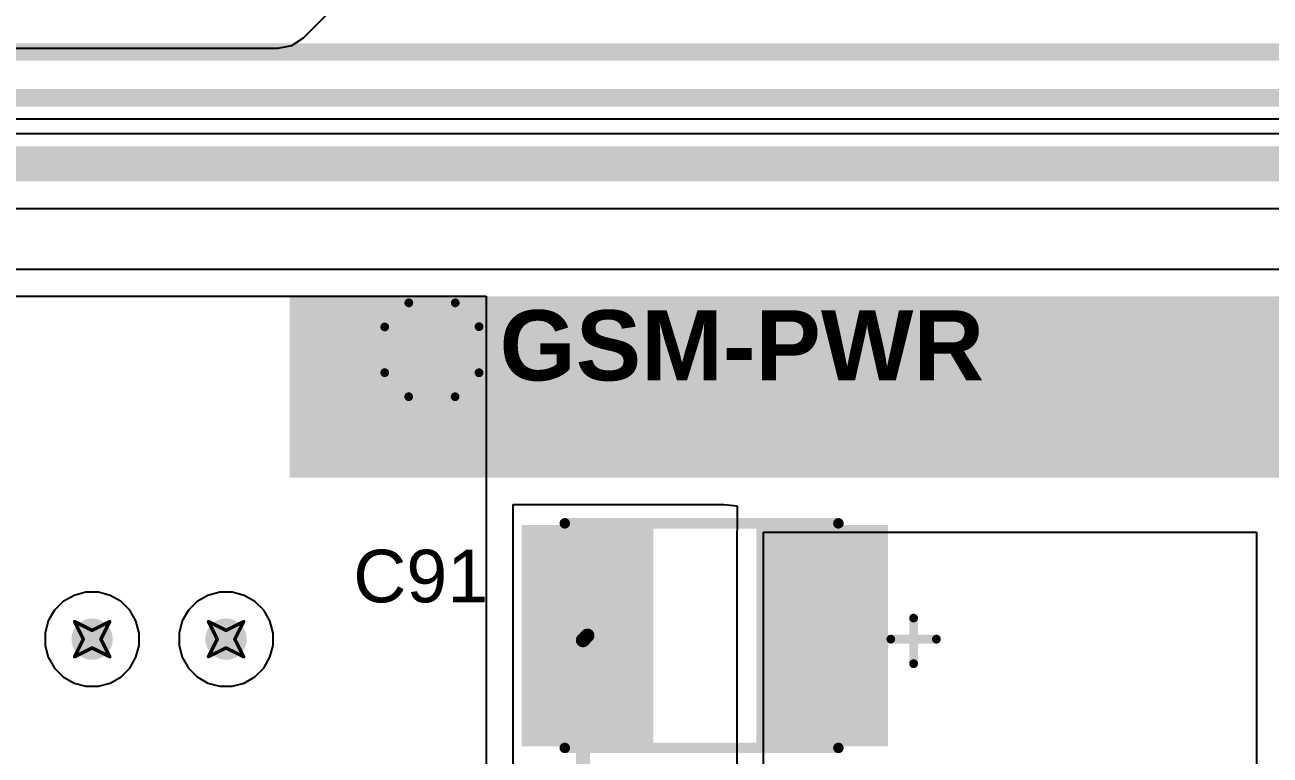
# Model space of a CAD drawing. Header units: inches. Extents: x -36 to 349, y -11 to 240.
# Drawn here: x 68.77 to 86.8, y 36.47 to 47.05 of the extents above; entities that cross this region are included whole.
import ezdxf

# ---------------------------------------------------------------- set-up
doc = ezdxf.new("R2010")
doc.units = ezdxf.units.IN
for name, color, linetype in [('Bottom Layer', 5, 'Continuous'), ('Drill Drawing', 1, 'Continuous'), ('Layer 1', 16, 'Continuous'), ('Layer 2', 76, 'Continuous'), ('Top Layer', 1, 'Continuous'), ('Top Overlay', 2, 'Continuous'), ('Top Paste', 8, 'Continuous'), ('Top Solder', 216, 'Continuous'), ('Via Holes', 16, 'Continuous')]:
    doc.layers.add(name, color=color, linetype=linetype)
doc.styles.add('Arial', font='', dxfattribs={"height": 0.2})
doc.styles.add('Arial_Bold', font='', dxfattribs={"height": 0.2})
doc.styles.get('Arial').set_extended_font_data('Arial')
doc.styles.get('Arial_Bold').set_extended_font_data('Arial', bold=True)

# ---------------------------------------------------------------- blocks, each defined once
blk = doc.blocks.new('T____________0_5___313')
at = {"layer": 'Top Layer'}
blk.add_hatch(color=1, dxfattribs=at).paths.add_polyline_path([(0.25, 0.5), (-0.25, 0.5), (-0.5, 0.25), (-0.5, -0.25), (-0.25, -0.5), (0.25, -0.5), (0.5, -0.25), (0.5, 0.25)])
at = {"layer": 'Top Paste'}
blk.add_hatch(color=8, dxfattribs=at).paths.add_polyline_path([(0.25, 0.5), (-0.25, 0.5), (-0.5, 0.25), (-0.5, -0.25), (-0.25, -0.5), (0.25, -0.5), (0.5, -0.25), (0.5, 0.25)])
at = {"layer": 'Top Solder'}
blk.add_hatch(color=216, dxfattribs=at).paths.add_polyline_path([(0.301, 0.602), (-0.301, 0.602), (-0.602, 0.301), (-0.602, -0.301), (-0.301, -0.602), (0.301, -0.602), (0.602, -0.301), (0.602, 0.301)])
at = {"layer": 'Top Overlay'}
for points in [[(-0.336, 0.68, 0.127, 0.127, 0), (-0.682, 0.333, 0.127, 0.127, 0)], [(0.336, 0.68, 0.127, 0.127, 0), (-0.336, 0.68, 0.127, 0.127, 0)], [(0.684, 0.332, 0.127, 0.127, 0), (0.336, 0.68, 0.127, 0.127, 0)], [(-0.682, 0.333, 0.127, 0.127, 0), (-0.682, -0.334, 0.127, 0.127, 0)], [(0.684, 0.332, 0.127, 0.127, 0), (0.684, -0.33, 0.127, 0.127, 0)], [(-0.337, -0.679, 0.127, 0.127, 0), (-0.682, -0.334, 0.127, 0.127, 0)], [(0.684, -0.33, 0.127, 0.127, 0), (0.335, -0.679, 0.127, 0.127, 0)], [(0.335, -0.679, 0.127, 0.127, 0), (-0.337, -0.679, 0.127, 0.127, 0)]]:
    blk.add_lwpolyline(points, format="xyseb", dxfattribs=at)
for points in [[(-0.367, 0.68, 0.0635, 0.0635, 1), (-0.304, 0.68, 0.0635, 0.0635, 1)], [(-0.367, 0.68, 0.0635, 0.0635, 1), (-0.304, 0.68, 0.0635, 0.0635, 1)], [(0.305, 0.68, 0.0635, 0.0635, 1), (0.368, 0.68, 0.0635, 0.0635, 1)], [(0.305, 0.68, 0.0635, 0.0635, 1), (0.368, 0.68, 0.0635, 0.0635, 1)], [(-0.714, 0.333, 0.0635, 0.0635, 1), (-0.65, 0.333, 0.0635, 0.0635, 1)], [(-0.714, 0.333, 0.0635, 0.0635, 1), (-0.65, 0.333, 0.0635, 0.0635, 1)], [(0.652, 0.332, 0.0635, 0.0635, 1), (0.715, 0.332, 0.0635, 0.0635, 1)], [(0.652, 0.332, 0.0635, 0.0635, 1), (0.715, 0.332, 0.0635, 0.0635, 1)], [(-0.714, -0.334, 0.0635, 0.0635, 1), (-0.65, -0.334, 0.0635, 0.0635, 1)], [(-0.714, -0.334, 0.0635, 0.0635, 1), (-0.65, -0.334, 0.0635, 0.0635, 1)], [(0.652, -0.33, 0.0635, 0.0635, 1), (0.715, -0.33, 0.0635, 0.0635, 1)], [(0.652, -0.33, 0.0635, 0.0635, 1), (0.715, -0.33, 0.0635, 0.0635, 1)], [(-0.369, -0.679, 0.0635, 0.0635, 1), (-0.306, -0.679, 0.0635, 0.0635, 1)], [(-0.369, -0.679, 0.0635, 0.0635, 1), (-0.306, -0.679, 0.0635, 0.0635, 1)], [(0.303, -0.679, 0.0635, 0.0635, 1), (0.367, -0.679, 0.0635, 0.0635, 1)], [(0.303, -0.679, 0.0635, 0.0635, 1), (0.367, -0.679, 0.0635, 0.0635, 1)]]:
    blk.add_lwpolyline(points, format="xyseb", close=True, dxfattribs=at)
blk = doc.blocks.new('C____B_435')
at = {"layer": 'Top Layer'}
for points in [[(-2.55, -1.5), (-2.55, 1.5), (-0.85, 1.5), (-0.85, -1.5)], [(0.85, -1.5), (0.85, 1.5), (2.55, 1.5), (2.55, -1.5)]]:
    blk.add_hatch(color=1, dxfattribs=at).paths.add_polyline_path(points)
at = {"layer": 'Top Paste'}
for points in [[(-2.55, -1.5), (-2.55, 1.5), (-0.85, 1.5), (-0.85, -1.5)], [(0.85, -1.5), (0.85, 1.5), (2.55, 1.5), (2.55, -1.5)]]:
    blk.add_hatch(color=8, dxfattribs=at).paths.add_polyline_path(points)
at = {"layer": 'Top Solder'}
for points in [[(-2.652, -1.602), (-2.652, 1.602), (-0.748, 1.602), (-0.748, -1.602)], [(0.748, -1.602), (0.748, 1.602), (2.652, 1.602), (2.652, -1.602)]]:
    blk.add_hatch(color=216, dxfattribs=at).paths.add_polyline_path(points)
at = {"layer": 'Top Overlay'}
for points in [[(2.028, 1.626, 0.152, 0.152, 0), (-1.934, 1.626, 0.152, 0.152, 0)], [(-3.023, 0.406, 0.127, 0.127, 0), (-3.023, -0.254, 0.127, 0.127, 0)], [(-2.692, 0.051, 0.127, 0.127, 0), (-3.353, 0.051, 0.127, 0.127, 0)], [(2.028, -1.626, 0.152, 0.152, 0), (-1.934, -1.626, 0.152, 0.152, 0)]]:
    blk.add_lwpolyline(points, format="xyseb", dxfattribs=at)
for points in [[(-1.972, 1.626, 0.0762, 0.0762, 1), (-1.896, 1.626, 0.0762, 0.0762, 1)], [(1.99, 1.626, 0.0762, 0.0762, 1), (2.066, 1.626, 0.0762, 0.0762, 1)], [(-3.054, 0.406, 0.0635, 0.0635, 1), (-2.991, 0.406, 0.0635, 0.0635, 1)], [(-3.385, 0.051, 0.0635, 0.0635, 1), (-3.321, 0.051, 0.0635, 0.0635, 1)], [(-2.724, 0.051, 0.0635, 0.0635, 1), (-2.661, 0.051, 0.0635, 0.0635, 1)], [(-3.054, -0.254, 0.0635, 0.0635, 1), (-2.991, -0.254, 0.0635, 0.0635, 1)], [(-1.972, -1.626, 0.0762, 0.0762, 1), (-1.896, -1.626, 0.0762, 0.0762, 1)], [(1.99, -1.626, 0.0762, 0.0762, 1), (2.066, -1.626, 0.0762, 0.0762, 1)]]:
    blk.add_lwpolyline(points, format="xyseb", close=True, dxfattribs=at)

msp = doc.modelspace()

# ---------------------------------------------------------------- hatches: boundary and pattern name
at = {"layer": 'Bottom Layer'}
h = msp.add_hatch(color=5, dxfattribs=at)
edge = h.paths.add_edge_path()
edge.add_arc((69.74, 38.151), 0.3, 0, 360)
h = msp.add_hatch(color=5, dxfattribs=at)
edge = h.paths.add_edge_path()
edge.add_arc((71.679, 38.151), 0.3, 0, 360)
at = {"layer": 'Layer 1'}
h = msp.add_hatch(color=16, dxfattribs=at)
edge = h.paths.add_edge_path()
edge.add_arc((69.74, 38.151), 0.3, 0, 360)
h = msp.add_hatch(color=16, dxfattribs=at)
edge = h.paths.add_edge_path()
edge.add_arc((71.679, 38.151), 0.3, 0, 360)
at = {"layer": 'Layer 2'}
h = msp.add_hatch(color=76, dxfattribs=at)
edge = h.paths.add_edge_path()
edge.add_arc((69.74, 38.151), 0.3, 0, 360)
h = msp.add_hatch(color=76, dxfattribs=at)
edge = h.paths.add_edge_path()
edge.add_arc((71.679, 38.151), 0.3, 0, 360)
at = {"layer": 'Top Layer'}
msp.add_hatch(color=1, dxfattribs=at).paths.add_polyline_path([(72.602, 40.488), (91.481, 40.488), (91.481, 43.116), (72.602, 43.116)])
h = msp.add_hatch(color=1, dxfattribs=at)
edge = h.paths.add_edge_path()
edge.add_arc((69.74, 38.151), 0.3, 0, 360)
h = msp.add_hatch(color=1, dxfattribs=at)
edge = h.paths.add_edge_path()
edge.add_arc((71.679, 38.151), 0.3, 0, 360)
at = {"layer": 'Via Holes'}
h = msp.add_hatch(color=7, dxfattribs=at)
edge = h.paths.add_edge_path()
edge.add_arc((69.74, 38.151), 0.15, 0, 360)
h = msp.add_hatch(color=7, dxfattribs=at)
edge = h.paths.add_edge_path()
edge.add_arc((71.679, 38.151), 0.15, 0, 360)

# ---------------------------------------------------------------- linework, layer by layer
at = {"layer": 'Bottom Layer'}
for p, q in [((61.431, 45.472), (96.561, 45.472)), ((69.478, 38.785), (69.322, 38.696)), ((69.651, 38.832), (69.478, 38.785)), ((69.83, 38.832), (69.651, 38.832)), ((70.003, 38.785), (69.83, 38.832)), ((70.159, 38.696), (70.003, 38.785)), ((71.416, 38.785), (71.261, 38.696)), ((71.59, 38.832), (71.416, 38.785)), ((71.769, 38.832), (71.59, 38.832)), ((71.942, 38.785), (71.769, 38.832)), ((72.097, 38.696), (71.942, 38.785)), ((69.322, 38.696), (69.196, 38.569)), ((70.285, 38.569), (70.159, 38.696)), ((71.261, 38.696), (71.134, 38.569)), ((72.224, 38.569), (72.097, 38.696)), ((69.106, 38.414), (69.059, 38.24)), ((69.196, 38.569), (69.106, 38.414)), ((70.375, 38.414), (70.285, 38.569)), ((70.421, 38.24), (70.375, 38.414)), ((71.045, 38.414), (70.998, 38.24)), ((71.134, 38.569), (71.045, 38.414)), ((72.314, 38.414), (72.224, 38.569)), ((72.36, 38.24), (72.314, 38.414)), ((69.059, 38.24), (69.059, 38.061)), ((70.421, 38.061), (70.421, 38.24)), ((70.998, 38.24), (70.998, 38.061)), ((72.36, 38.061), (72.36, 38.24)), ((69.059, 38.061), (69.106, 37.888)), ((70.375, 37.888), (70.421, 38.061)), ((70.998, 38.061), (71.045, 37.888)), ((72.314, 37.888), (72.36, 38.061)), ((69.106, 37.888), (69.196, 37.733)), ((70.285, 37.733), (70.375, 37.888)), ((71.045, 37.888), (71.134, 37.733)), ((72.224, 37.733), (72.314, 37.888)), ((69.196, 37.733), (69.322, 37.606)), ((70.159, 37.606), (70.285, 37.733)), ((71.134, 37.733), (71.261, 37.606)), ((72.097, 37.606), (72.224, 37.733)), ((69.322, 37.606), (69.478, 37.516)), ((69.478, 37.516), (69.651, 37.47)), ((69.83, 37.47), (70.003, 37.516)), ((70.003, 37.516), (70.159, 37.606)), ((71.261, 37.606), (71.416, 37.516)), ((71.416, 37.516), (71.59, 37.47)), ((71.769, 37.47), (71.942, 37.516)), ((71.942, 37.516), (72.097, 37.606)), ((69.651, 37.47), (69.83, 37.47)), ((71.59, 37.47), (71.769, 37.47))]:
    msp.add_line(p, q, dxfattribs=at)
for points in [[(33.121, 46.653, 0.254, 0.254, 0), (153.177, 46.653, 0.254, 0.254, 0)], [(32.81, 45.989, 0.254, 0.254, 0), (152.717, 45.989, 0.254, 0.254, 0)]]:
    msp.add_lwpolyline(points, format="xyseb", dxfattribs=at)
at = {"layer": 'Drill Drawing'}
for points in [[(69.486, 38.405, 0.0508, 0.0508, 0), (69.74, 38.278, 0.0508, 0.0508, 0)], [(69.486, 38.405, 0.0508, 0.0508, 0), (69.613, 38.151, 0.0508, 0.0508, 0)], [(69.74, 38.278, 0.0508, 0.0508, 0), (69.994, 38.405, 0.0508, 0.0508, 0)], [(69.867, 38.151, 0.0508, 0.0508, 0), (69.994, 38.405, 0.0508, 0.0508, 0)], [(71.425, 38.405, 0.0508, 0.0508, 0), (71.679, 38.278, 0.0508, 0.0508, 0)], [(71.425, 38.405, 0.0508, 0.0508, 0), (71.552, 38.151, 0.0508, 0.0508, 0)], [(71.679, 38.278, 0.0508, 0.0508, 0), (71.933, 38.405, 0.0508, 0.0508, 0)], [(71.806, 38.151, 0.0508, 0.0508, 0), (71.933, 38.405, 0.0508, 0.0508, 0)], [(69.486, 37.897, 0.0508, 0.0508, 0), (69.613, 38.151, 0.0508, 0.0508, 0)], [(69.486, 37.897, 0.0508, 0.0508, 0), (69.74, 38.024, 0.0508, 0.0508, 0)], [(69.74, 38.024, 0.0508, 0.0508, 0), (69.994, 37.897, 0.0508, 0.0508, 0)], [(69.867, 38.151, 0.0508, 0.0508, 0), (69.994, 37.897, 0.0508, 0.0508, 0)], [(71.425, 37.897, 0.0508, 0.0508, 0), (71.552, 38.151, 0.0508, 0.0508, 0)], [(71.425, 37.897, 0.0508, 0.0508, 0), (71.679, 38.024, 0.0508, 0.0508, 0)], [(71.679, 38.024, 0.0508, 0.0508, 0), (71.933, 37.897, 0.0508, 0.0508, 0)], [(71.806, 38.151, 0.0508, 0.0508, 0), (71.933, 37.897, 0.0508, 0.0508, 0)]]:
    msp.add_lwpolyline(points, format="xyseb", dxfattribs=at)
for points in [[(69.474, 38.405, 0.0254, 0.0254, 1), (69.499, 38.405, 0.0254, 0.0254, 1)], [(69.474, 38.405, 0.0254, 0.0254, 1), (69.499, 38.405, 0.0254, 0.0254, 1)], [(69.982, 38.405, 0.0254, 0.0254, 1), (70.007, 38.405, 0.0254, 0.0254, 1)], [(69.982, 38.405, 0.0254, 0.0254, 1), (70.007, 38.405, 0.0254, 0.0254, 1)], [(71.413, 38.405, 0.0254, 0.0254, 1), (71.438, 38.405, 0.0254, 0.0254, 1)], [(71.413, 38.405, 0.0254, 0.0254, 1), (71.438, 38.405, 0.0254, 0.0254, 1)], [(71.921, 38.405, 0.0254, 0.0254, 1), (71.946, 38.405, 0.0254, 0.0254, 1)], [(71.921, 38.405, 0.0254, 0.0254, 1), (71.946, 38.405, 0.0254, 0.0254, 1)], [(69.728, 38.278, 0.0254, 0.0254, 1), (69.753, 38.278, 0.0254, 0.0254, 1)], [(69.728, 38.278, 0.0254, 0.0254, 1), (69.753, 38.278, 0.0254, 0.0254, 1)], [(71.667, 38.278, 0.0254, 0.0254, 1), (71.692, 38.278, 0.0254, 0.0254, 1)], [(71.667, 38.278, 0.0254, 0.0254, 1), (71.692, 38.278, 0.0254, 0.0254, 1)], [(69.601, 38.151, 0.0254, 0.0254, 1), (69.626, 38.151, 0.0254, 0.0254, 1)], [(69.601, 38.151, 0.0254, 0.0254, 1), (69.626, 38.151, 0.0254, 0.0254, 1)], [(69.728, 38.024, 0.0254, 0.0254, 1), (69.753, 38.024, 0.0254, 0.0254, 1)], [(69.728, 38.024, 0.0254, 0.0254, 1), (69.753, 38.024, 0.0254, 0.0254, 1)], [(69.855, 38.151, 0.0254, 0.0254, 1), (69.88, 38.151, 0.0254, 0.0254, 1)], [(69.855, 38.151, 0.0254, 0.0254, 1), (69.88, 38.151, 0.0254, 0.0254, 1)], [(71.54, 38.151, 0.0254, 0.0254, 1), (71.565, 38.151, 0.0254, 0.0254, 1)], [(71.54, 38.151, 0.0254, 0.0254, 1), (71.565, 38.151, 0.0254, 0.0254, 1)], [(71.667, 38.024, 0.0254, 0.0254, 1), (71.692, 38.024, 0.0254, 0.0254, 1)], [(71.667, 38.024, 0.0254, 0.0254, 1), (71.692, 38.024, 0.0254, 0.0254, 1)], [(71.794, 38.151, 0.0254, 0.0254, 1), (71.819, 38.151, 0.0254, 0.0254, 1)], [(71.794, 38.151, 0.0254, 0.0254, 1), (71.819, 38.151, 0.0254, 0.0254, 1)], [(69.474, 37.897, 0.0254, 0.0254, 1), (69.499, 37.897, 0.0254, 0.0254, 1)], [(69.474, 37.897, 0.0254, 0.0254, 1), (69.499, 37.897, 0.0254, 0.0254, 1)], [(69.982, 37.897, 0.0254, 0.0254, 1), (70.007, 37.897, 0.0254, 0.0254, 1)], [(69.982, 37.897, 0.0254, 0.0254, 1), (70.007, 37.897, 0.0254, 0.0254, 1)], [(71.413, 37.897, 0.0254, 0.0254, 1), (71.438, 37.897, 0.0254, 0.0254, 1)], [(71.413, 37.897, 0.0254, 0.0254, 1), (71.438, 37.897, 0.0254, 0.0254, 1)], [(71.921, 37.897, 0.0254, 0.0254, 1), (71.946, 37.897, 0.0254, 0.0254, 1)], [(71.921, 37.897, 0.0254, 0.0254, 1), (71.946, 37.897, 0.0254, 0.0254, 1)]]:
    msp.add_lwpolyline(points, format="xyseb", close=True, dxfattribs=at)
at = {"layer": 'Layer 1'}
for p, q in [((69.478, 38.785), (69.322, 38.696)), ((69.651, 38.832), (69.478, 38.785)), ((69.83, 38.832), (69.651, 38.832)), ((70.003, 38.785), (69.83, 38.832)), ((70.159, 38.696), (70.003, 38.785)), ((71.416, 38.785), (71.261, 38.696)), ((71.59, 38.832), (71.416, 38.785)), ((71.769, 38.832), (71.59, 38.832)), ((71.942, 38.785), (71.769, 38.832)), ((72.097, 38.696), (71.942, 38.785)), ((69.322, 38.696), (69.196, 38.569)), ((70.285, 38.569), (70.159, 38.696)), ((71.261, 38.696), (71.134, 38.569)), ((72.224, 38.569), (72.097, 38.696)), ((69.106, 38.414), (69.059, 38.24)), ((69.196, 38.569), (69.106, 38.414)), ((70.375, 38.414), (70.285, 38.569)), ((70.421, 38.24), (70.375, 38.414)), ((71.045, 38.414), (70.998, 38.24)), ((71.134, 38.569), (71.045, 38.414)), ((72.314, 38.414), (72.224, 38.569)), ((72.36, 38.24), (72.314, 38.414)), ((69.059, 38.24), (69.059, 38.061)), ((70.421, 38.061), (70.421, 38.24)), ((70.998, 38.24), (70.998, 38.061)), ((72.36, 38.061), (72.36, 38.24)), ((69.059, 38.061), (69.106, 37.888)), ((70.375, 37.888), (70.421, 38.061)), ((70.998, 38.061), (71.045, 37.888)), ((72.314, 37.888), (72.36, 38.061)), ((69.106, 37.888), (69.196, 37.733)), ((70.285, 37.733), (70.375, 37.888)), ((71.045, 37.888), (71.134, 37.733)), ((72.224, 37.733), (72.314, 37.888)), ((69.196, 37.733), (69.322, 37.606)), ((70.159, 37.606), (70.285, 37.733)), ((71.134, 37.733), (71.261, 37.606)), ((72.097, 37.606), (72.224, 37.733)), ((69.322, 37.606), (69.478, 37.516)), ((69.478, 37.516), (69.651, 37.47)), ((69.83, 37.47), (70.003, 37.516)), ((70.003, 37.516), (70.159, 37.606)), ((71.261, 37.606), (71.416, 37.516)), ((71.416, 37.516), (71.59, 37.47)), ((71.769, 37.47), (71.942, 37.516)), ((71.942, 37.516), (72.097, 37.606)), ((69.651, 37.47), (69.83, 37.47)), ((71.59, 37.47), (71.769, 37.47))]:
    msp.add_line(p, q, dxfattribs=at)
at = {"layer": 'Top Layer'}
for p, q in [((72.8, 46.861), (76.286, 50.348)), ((43.797, 46.71), (72.433, 46.71)), ((72.433, 46.71), (72.632, 46.749)), ((72.632, 46.749), (72.8, 46.861)), ((94.238, 45.682), (60.824, 45.682)), ((60.942, 44.387), (94.238, 44.387)), ((91.481, 43.504), (55.926, 43.504)), ((55.826, 43.116), (75.447, 43.116)), ((75.447, 43.116), (75.447, 40.64)), ((75.447, 40.64), (75.447, 35.882)), ((75.835, 35.882), (75.835, 40.099)), ((75.835, 40.099), (78.884, 40.099)), ((78.884, 40.099), (79.08, 40.083)), ((79.08, 40.083), (79.08, 39.739)), ((79.08, 39.739), (79.073, 39.702)), ((79.073, 39.702), (79.073, 35.164)), ((79.461, 34.775), (79.461, 39.702)), ((79.461, 39.702), (86.598, 39.702)), ((86.598, 39.702), (86.598, 20.295))]:
    msp.add_line(p, q, dxfattribs=at)
for points in [[(60.689, 45.034, 0.508, 0.508, 0), (94.84, 45.034, 0.508, 0.508, 0)], [(76.846, 38.136, 0.203, 0.203, 0), (76.911, 38.202, 0.203, 0.203, 0)], [(76.846, 34.458, 0.203, 0.203, 0), (76.846, 38.136, 0.203, 0.203, 0)]]:
    msp.add_lwpolyline(points, format="xyseb", dxfattribs=at)
for points in [[(76.795, 38.136, 0.102, 0.102, 1), (76.897, 38.136, 0.102, 0.102, 1)], [(76.795, 38.136, 0.102, 0.102, 1), (76.897, 38.136, 0.102, 0.102, 1)], [(76.86, 38.202, 0.102, 0.102, 1), (76.962, 38.202, 0.102, 0.102, 1)]]:
    msp.add_lwpolyline(points, format="xyseb", close=True, dxfattribs=at)

# ---------------------------------------------------------------- block references
at = {"rotation": 180}
for name, p in [('T____________0_5___313', (74.66, 42.342)), ('C____B_435', (78.611, 38.202))]:
    msp.add_blockref(name, p, dxfattribs=at)

# ---------------------------------------------------------------- texts
at = {"layer": 'Top Overlay'}
for s, height, style, p in [('GSM-PWR', 1.016, 'Arial_Bold', (75.639, 41.898)), ('C91', 0.762, 'Arial', (73.521, 38.684))]:
    msp.add_text(s, height=height, dxfattribs=dict(at, style=style)).set_placement(p)

doc.saveas('drawing.dxf')
